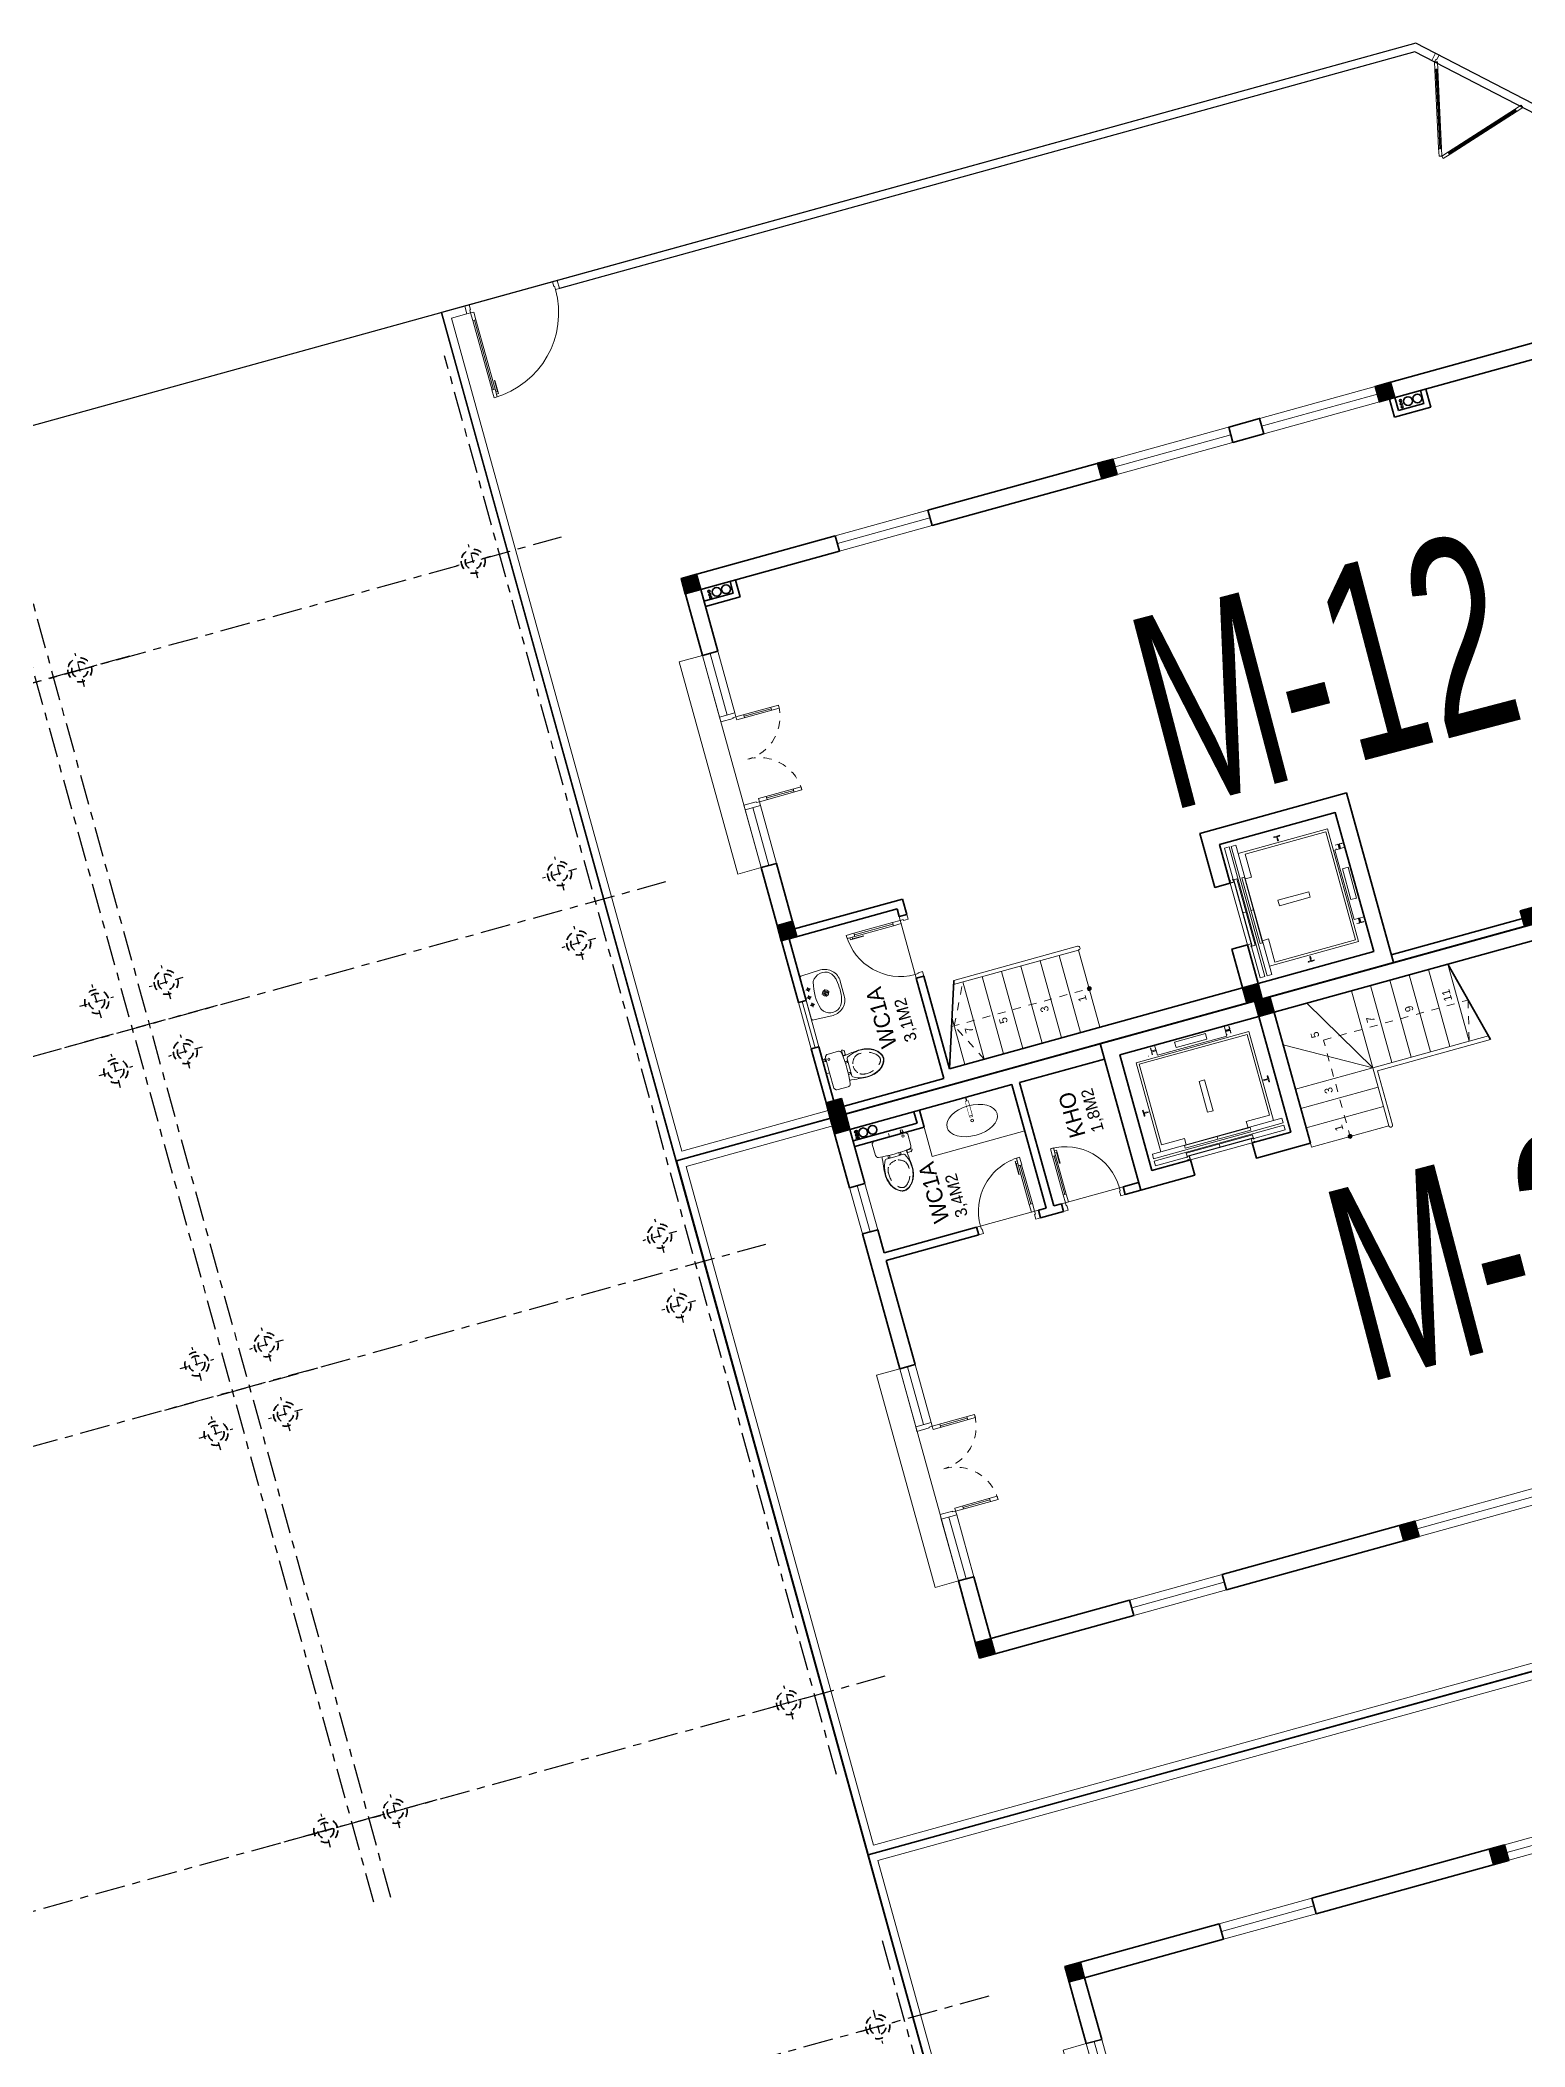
# Model space of a CAD drawing. Header units: metres. Extents: x 568006 to 1139366, y 2064802 to 4131555.
# Drawn here: x 569723.07 to 569741.63, y 2066127.33 to 2066152.41 of the extents above; entities that cross this region are included whole.
import ezdxf
from ezdxf.enums import TextEntityAlignment as Align
from ezdxf.xclip import XClip

# ---------------------------------------------------------------- set-up
doc = ezdxf.new("R2010")
doc.units = ezdxf.units.M
doc.header["$XCLIPFRAME"] = 0
for name, pattern in [('$AUDIT_BAD_LTYPE2', [0]), ('CENTER', [2, 1.25, -0.25, 0.25, -0.25]), ('CENTER2', [1.125, 0.75, -0.125, 0.125, -0.125]), ('HIDDEN', [0.375, 0.25, -0.125]), ('HIDDEN2', [0.1875, 0.125, -0.0625]), ('xref-thap C (mb tang 32-2)$0$HIDDEN', [0.375, 0.25, -0.125])]:
    doc.linetypes.add(name, pattern=pattern)
doc.layers.get('0').update_dxf_attribs({"linetype": 'CONTINUOUS'})
doc.layers.get('DEFPOINTS').update_dxf_attribs({"color": 152, "linetype": 'CONTINUOUS'})
for name, color, linetype, lineweight in [('-CONCRETE', 1, 'CONTINUOUS', 35), ('-DOOR', 137, 'CONTINUOUS', 9), ('-FURNITURE', 46, 'CONTINUOUS', 9), ('-HATCH', 8, 'CONTINUOUS', 5), ('-KH', 143, 'CONTINUOUS', 13), ('-LINE1', 7, 'CONTINUOUS', 18), ('-LINE2', 252, 'CONTINUOUS', 9), ('-TEXT', 7, 'CONTINUOUS', 15), ('-WALL', 4, 'CONTINUOUS', 35), ('A-KY HIEU', 34, 'CONTINUOUS', 20), ('E- RANH GIOI', 1, 'CENTER', 13), ('hung-demlonha', 7, 'CONTINUOUS', 15)]:
    doc.layers.add(name, color=color, linetype=linetype, lineweight=lineweight)
for name, color, linetype in [('01.AXIS', 160, 'CENTER2'), ('12. NET DIM', 7, 'CONTINUOUS'), ('CDC.01.AXIS', 160, 'CENTER2'), ('datOlienke', 42, 'CONTINUOUS'), ('ghi_chu', 7, 'CONTINUOUS'), ('LoLK', 6, 'CONTINUOUS'), ('TEXT25', 2, 'CONTINUOUS'), ('ViaHeS', 32, 'CONTINUOUS')]:
    doc.layers.add(name, color=color, linetype=linetype)
doc.styles.add('kieuchuDim', font='arial.ttf', dxfattribs={"width": 0.75})
doc.styles.add('QH1', font='arialbd.ttf', dxfattribs={"width": 0.8})
doc.styles.add('SVN_AVO_thuong', font='')
doc.styles.add('T1', font='', dxfattribs={"height": 200})
doc.styles.add('vnavanth', font='', dxfattribs={"width": 0.8})
doc.styles.get('SVN_AVO_thuong').set_extended_font_data('SVN-Avo')
doc.styles.get('T1').set_extended_font_data('VNgeometric Light')
doc.styles.get('vnavanth').set_extended_font_data('.VnAvantH')

# ---------------------------------------------------------------- blocks, each defined once
blk = doc.blocks.new('A$C33BC4D2A')
at = {"layer": 'A-KY HIEU', "color": 0, "const_width": 1.022}
blk.add_lwpolyline([(14.345, -292.097), (14.345, -4.903), (414.985, -4.903), (414.985, -292.097)], close=True, dxfattribs=at)
at = {"layer": 'DEFPOINTS', "color": 125}
blk.add_lwpolyline([(0, -297), (420, -297), (420, 0), (0, 0)], close=True, dxfattribs=at)
blk = doc.blocks.new('sđfgdgđ')
at = {"layer": '-LINE1'}
for p, q in [((-15.302, -2.256), (3.001, 2.8)), ((-12.958, -10.738), (-15.302, -2.256))]:
    blk.add_line(p, q, dxfattribs=at)
at = {"layer": '-WALL'}
for p, q in [((-15.425, -2.186), (3.064, 2.921)), ((-13.028, -10.861), (-15.425, -2.186))]:
    blk.add_line(p, q, dxfattribs=at)
blk = doc.blocks.new('fdfdgfghf')
at = {"layer": '-LINE1'}
for p, q in [((-14.798, 3.07), (-16.629, 2.564)), ((-16.629, 2.564), (-14.286, -5.918)), ((-14.286, -5.918), (4.002, -0.866))]:
    blk.add_line(p, q, dxfattribs=at)
at = {"layer": '-WALL'}
for p, q in [((1.063, 7.556), (-16.752, 2.634)), ((-16.752, 2.634), (-14.355, -6.041)), ((-14.355, -6.041), (4.133, -0.933))]:
    blk.add_line(p, q, dxfattribs=at)
blk = doc.blocks.new('A$C18091ED7')
for p, q in [((0, -42), (0, 0)), ((146, -27), (179, -27)), ((146, -27), (146, -30)), ((146, -30), (166, -30)), ((153, -37), (146, -30)), ((152, 0), (152, -27)), ((152, 0), (179, 0)), ((153, -37), (166, -37)), ((153, -40), (153, -37)), ((153, -40), (178, -40)), ((153, -40), (178, -40)), ((153, -40), (153, -42)), ((185, -30), (166, -30)), ((178, -37), (166, -37)), ((185, -30), (178, -37)), ((178, -37), (178, -40)), ((178, -40), (178, -42)), ((179, 0), (179, -27)), ((179, -27), (185, -27)), ((185, -27), (185, -30)), ((-83, -267), (-83, -300)), ((-83, -278), (-83, -288)), ((-61, -290), (-83, -290)), ((-63, -265), (-81, -265)), ((-61, -267), (-61, -300)), ((61, -267), (61, -300)), ((61, -290), (83, -290)), ((63, -265), (81, -265)), ((83, -267), (83, -300)), ((83, -278), (83, -288)), ((165, -262), (165, -290)), ((168, -260), (228, -260)), ((168, -292), (207, -292)), ((231, -274), (231, -262))]:
    blk.add_line(p, q)
for points in [[(230, -219, -0.137407), (225, -235), (222, -241, -0.236081), (198, -255, -0.051961), (-198, -255, -0.236081), (-222, -241), (-225, -235, -0.137407), (-230, -219), (-230, -72, -0.198912), (-226, -63), (-209, -46, -0.198912), (-200, -42), (0, -42), (200, -42, -0.198912), (209, -46), (226, -63, -0.198912), (230, -72)], [(144, -619, -0.212405), (26, -734, -0.027685), (-1, -739, -0.022279), (-26, -734, -0.212405), (-144, -619, -0.142796), (-167, -428, -0.093005), (-128, -309, -0.256439), (-111, -300), (0, -300), (111, -300, -0.256439), (128, -309, -0.093005), (167, -428, -0.142796)]]:
    blk.add_lwpolyline(points, format="xyb", close=True)
at = {"linetype": 'xref-thap C (mb tang 32-2)$0$HIDDEN', "ltscale": 100}
blk.add_lwpolyline([(61, -669, -0.199031), (0, -699, -0.199031), (-61, -669, -0.218924), (-132, -478, -0.153791), (-112, -404, -0.236701), (0, -348, -0.236701), (112, -404, -0.153791), (132, -478, -0.218924)], format="xyb", close=True, dxfattribs=at)
blk.add_circle((166, -78), 13.9)
for centre, radius, start, end in [((-81, -267), 1.98, 90, 180), ((-63, -267), 1.98, 0, 90), ((63, -267), 1.98, 90, 180), ((81, -267), 1.98, 0, 90), ((168, -262), 2.47, 90, 180), ((168, -290), 2.47, 180, 270), ((207, -277), 15.5, 270, 306.4659), ((168, -225), 80.1, 306.4659, 320.3123), ((228, -274), 2.47, 320.3123, 0)]:
    blk.add_arc(centre, radius, start, end)
for points in [[(-156, -259), (-157, -267), (-164, -328), (-169, -385), (-184, -528), (-136, -679), (-50, -735), (-20, -741), (0, -744)], [(156, -259), (157, -267), (164, -328), (169, -385), (184, -528), (136, -679), (50, -735), (20, -741), (0, -744)]]:
    blk.add_open_spline(points, degree=3, knots=[130.613938, 130.613938, 130.613938, 130.613938, 152.852109, 311.129351, 417.703951, 561.383393, 697.692632, 710.812262, 710.812262, 710.812262, 710.812262])
blk = doc.blocks.new('A$C4ace49fd')
for p, q in [((167, 414), (224, 414)), ((195, 383), (195, 443)), ((267, 429), (324, 429)), ((295, 398), (295, 458)), ((295, 165), (295, 264)), ((367, 414), (424, 414)), ((395, 383), (395, 443)), ((249, 215), (342, 215))]:
    blk.add_line(p, q)
for points in [[(0, 200, 0.414214), (200, 0), (390, 0, 0.414214), (590, 200), (581, 446, 0.409799), (551, 475), (39, 475, 0.403607), (9, 446)], [(177, 40, 0.090773), (424, 43, 0.149887), (521, 96, 0.430722), (482, 321, 0.080637), (470, 327, 0.127732), (125, 329, 0.074208), (114, 325, 0.443092), (69, 96, 0.13364), (154, 46, 0.033617)]]:
    blk.add_lwpolyline(points, format="xyb", close=True)
for centre, radius in [((195, 414), 17.5), ((295, 215), 37.5), ((295, 429), 17.5), ((395, 414), 17.5), ((295, 215), 22.5), ((295, 215), 22.5)]:
    blk.add_circle(centre, radius)
blk = doc.blocks.new('*U179')
at = {"linetype": '$AUDIT_BAD_LTYPE2'}
for p, q in [((70, 100), (70, 1000)), ((90, 1000), (90, 100))]:
    blk.add_line(p, q, dxfattribs=at)
for points in [[(50, 1000), (90, 1000), (90, 1100), (50, 1100), (50, 1000)], [(50, 1003), (50, 100)], [(50, 100), (90, 100), (90, 0), (50, 0), (50, 100)]]:
    blk.add_lwpolyline(points)
for points in [[(118, 895), (118, 1064), (90, 1064), (90, 1036), (113, 1036), (113, 895)], [(0, 0), (50, 0), (50, -40), (60, -40), (60, -100), (0, -100)], [(1200, 0), (1150, 0), (1150, -40), (1140, -40), (1140, -100), (1200, -100)]]:
    blk.add_lwpolyline(points, close=True)
at = {"linetype": '$AUDIT_BAD_LTYPE2', "ltscale": 0.3}
blk.add_arc((50, 0), 1100, 0, 90, dxfattribs=at)
blk = doc.blocks.new('X-5M-DH-2-CORE$0$A$C75E80C28')
at = {"layer": '-LINE2', "linetype": 'Continuous', "ltscale": 2}
for p, q in [((-731, -149), (731, -149)), ((-731, -1305), (-731, -149)), ((-700, -179), (700, -179)), ((-700, -1225), (-700, -179)), ((-557, -113), (-560, -113)), ((-510, -22), (-510, -51)), ((-507, -22), (-510, -22)), ((-510, -109), (-510, -79)), ((-507, -22), (-507, -51)), ((-507, -109), (-507, -79)), ((-456, -57), (-501, -57)), ((-456, -60), (-501, -60)), ((-456, -70), (-501, -70)), ((-456, -73), (-501, -73)), ((-453, -63), (-453, -67)), ((-450, -63), (-450, -67)), ((450, -63), (450, -67)), ((453, -63), (453, -67)), ((456, -57), (501, -57)), ((456, -60), (501, -60)), ((456, -70), (501, -70)), ((456, -73), (501, -73)), ((457, -113), (460, -113)), ((507, -22), (510, -22)), ((507, -22), (507, -51)), ((507, -109), (507, -79)), ((510, -22), (510, -51)), ((510, -109), (510, -79)), ((700, -1225), (700, -179)), ((731, -1305), (731, -149)), ((-700, -1225), (-400, -1225)), ((-400, -1305), (-400, -1225)), ((700, -1225), (400, -1225)), ((400, -1305), (400, -1225)), ((840, -1305), (-840, -1305)), ((-840, -1365), (-840, -1305)), ((840, -1365), (-840, -1365)), ((840, -1395), (-840, -1395)), ((-840, -1395), (-840, -1455)), ((-840, -1455), (-435, -1455)), ((-435, -1450), (-435, -1460)), ((-435, -1450), (-400, -1450)), ((-435, -1460), (-425, -1460)), ((-435, -1490), (-435, -1500)), ((-435, -1490), (-425, -1490)), ((-435, -1500), (-400, -1500)), ((-433, -1452), (-433, -1458)), ((-433, -1452), (-402, -1452)), ((-433, -1458), (-425, -1458)), ((-433, -1492), (-433, -1498)), ((-433, -1492), (-425, -1492)), ((-433, -1498), (-402, -1498)), ((430, -1406), (-430, -1406)), ((-430, -1406), (-430, -1446)), ((430, -1446), (-430, -1446)), ((425, -1309), (-425, -1309)), ((-425, -1343), (-425, -1309)), ((425, -1343), (-425, -1343)), ((-425, -1458), (-425, -1460)), ((-425, -1490), (-425, -1492)), ((-402, -1452), (-402, -1498)), ((400, -1450), (-400, -1450)), ((-400, -1450), (-400, -1500)), ((0, -1309), (0, -1343)), ((0, -1406), (0, -1446)), ((400, -1450), (400, -1500)), ((435, -1450), (400, -1450)), ((435, -1500), (400, -1500)), ((402, -1452), (402, -1498)), ((433, -1452), (402, -1452)), ((433, -1498), (402, -1498)), ((425, -1343), (425, -1309)), ((433, -1458), (425, -1458)), ((425, -1458), (425, -1460)), ((435, -1460), (425, -1460)), ((425, -1490), (425, -1492)), ((435, -1490), (425, -1490)), ((433, -1492), (425, -1492)), ((430, -1406), (430, -1446)), ((433, -1452), (433, -1458)), ((433, -1492), (433, -1498)), ((435, -1450), (435, -1460)), ((840, -1455), (435, -1455)), ((435, -1490), (435, -1500)), ((840, -1365), (840, -1305)), ((840, -1395), (840, -1455))]:
    blk.add_line(p, q, dxfattribs=at)
for points in [[(-450, 0), (-450, -130), (450, -130), (450, 0)], [(-200, -29), (200, -29), (200, -101), (-200, -101)], [(-36, -584), (36, -584), (36, -984), (-36, -984)]]:
    blk.add_lwpolyline(points, close=True, dxfattribs=at)
for points in [[(-780, -789), (-751, -789, 0.414214), (-750, -788), (-750, -784), (-750, -780, 0.414214), (-751, -779), (-780, -779, -0.256978), (-784, -782), (-798, -782, -0.414214), (-801, -779), (-804, -750, 0.414214), (-807, -746), (-812, -746), (-812, -784), (-812, -822), (-807, -822, 0.414214), (-804, -818), (-801, -789, -0.414214), (-798, -786), (-784, -786, -0.256978), (-780, -789)], [(780, -789), (751, -789, -0.414214), (750, -788), (750, -784), (750, -780, -0.414214), (751, -779), (780, -779, 0.256978), (784, -782), (798, -782, 0.414214), (801, -779), (804, -750, -0.414214), (807, -746), (812, -746), (812, -784), (812, -822), (807, -822, -0.414214), (804, -818), (801, -789, 0.414214), (798, -786), (784, -786, 0.256978), (780, -789)]]:
    blk.add_lwpolyline(points, format="xyb", dxfattribs=at)
for centre, radius, start, end in [((-501, -51), 9.4, 180, 270), ((-501, -79), 9.4, 90, 180), ((-501, -51), 6.2, 180, 270), ((-501, -79), 6.2, 90, 180), ((-456, -63), 6.2, 360, 90), ((-456, -63), 3, 360, 90), ((-456, -67), 6.2, 270, 360), ((-456, -67), 3, 270, 360), ((456, -63), 6.2, 90, 180), ((456, -67), 6.2, 180, 270), ((456, -63), 3, 90, 180), ((456, -67), 3, 180, 270), ((501, -51), 6.2, 270, 360), ((501, -51), 9.4, 270, 360), ((501, -79), 9.4, 360, 90), ((501, -79), 6.2, 360, 90)]:
    blk.add_arc(centre, radius, start, end, dxfattribs=at)
blk = doc.blocks.new('A$C3F71457E')
at = {"layer": '-CONCRETE'}
blk.add_lwpolyline([(0, -100), (0, 400), (-1500, 400), (-1500, -1400), (0, -1400), (0, -900), (200, -900), (200, -1600), (-1700, -1600), (-1700, 600), (200, 600), (200, -100), (0, -100)], dxfattribs=at)
at = {"layer": '-LINE1'}
blk.add_line((0, -900), (0, -100), dxfattribs=at)
at = {"color": 2, "rotation": 90}
blk.add_blockref('X-5M-DH-2-CORE$0$A$C75E80C28', (-1500, -500), dxfattribs=at)
blk = doc.blocks.new('*U286')
at = {"linetype": '$AUDIT_BAD_LTYPE2'}
for p, q in [((70, 100), (70, 600)), ((90, 600), (90, 100))]:
    blk.add_line(p, q, dxfattribs=at)
for points in [[(50, 600), (90, 600), (90, 700), (50, 700), (50, 600)], [(50, 603), (50, 100)], [(50, 100), (90, 100), (90, 0), (50, 0), (50, 100)]]:
    blk.add_lwpolyline(points)
for points in [[(118, 495), (118, 664), (90, 664), (90, 636), (113, 636), (113, 495)], [(0, 0), (50, 0), (50, -40), (60, -40), (60, -100), (0, -100)], [(800, 0), (750, 0), (750, -40), (740, -40), (740, -100), (800, -100)]]:
    blk.add_lwpolyline(points, close=True)
at = {"linetype": '$AUDIT_BAD_LTYPE2', "ltscale": 0.3}
blk.add_arc((50, 0), 700, 0, 90, dxfattribs=at)
blk = doc.blocks.new('A$C5C575821')
at = {"layer": '-CONCRETE'}
h = blk.add_hatch(color=256, dxfattribs=at)
h.dxf.hatch_style = 1
h.paths.add_polyline_path([(0, 200), (0, 0), (200, 0), (200, 200)])
blk.add_lwpolyline([(0, 0), (200, 0), (200, 200), (0, 200)], close=True, dxfattribs=at)
blk = doc.blocks.new('*U268')
for p, q in [((-1110, 450), (-1150, 450)), ((-1130, 100), (-1130, 450)), ((-90, 450), (-50, 450)), ((-70, 100), (-70, 450)), ((-1110, 100), (-1150, 100)), ((-90, 100), (-50, 100))]:
    blk.add_line(p, q)
for points in [[(-1150, 0), (-1110, 0), (-1110, 550), (-1150, 550)], [(-50, 0), (-90, 0), (-90, 550), (-50, 550)], [(-1200, -200), (-1140, -200), (-1140, -40), (-1150, -40), (-1150, 0), (-1200, 0)], [(0, -200), (-60, -200), (-60, -40), (-50, -40), (-50, 0), (0, 0)]]:
    blk.add_lwpolyline(points, close=True)
at = {"linetype": 'HIDDEN', "ltscale": 0.1}
for centre, start, end in [((-1150, 0), 0, 90), ((-50, 0), 90, 180)]:
    blk.add_arc(centre, 550, start, end, dxfattribs=at)
blk = doc.blocks.new('CONG2')
at = {"layer": '-LINE1', "lineweight": 18}
blk.add_line((257137, -126793), (257137, -126693), dxfattribs=at)
at = {"ltscale": 100}
for p, q in [((255907, -126606), (256397, -125757)), ((256427, -125775), (255937, -126623)), ((256527, -125775), (257017, -126623)), ((257047, -126606), (256557, -125757))]:
    blk.add_line(p, q, dxfattribs=at)
at = {"color": 8, "ltscale": 100}
for points in [[(256412, -125755), (256421, -125760), (255921, -126626), (255912, -126621)], [(256541, -125755), (256533, -125760), (257033, -126626), (257041, -126621)]]:
    blk.add_lwpolyline(points, close=True, dxfattribs=at)
at = {"ltscale": 100}
for points in [[(256477, -125688), (256427, -125775), (256416, -125768), (256421, -125760), (256412, -125755), (256407, -125763), (256397, -125757), (256447, -125671)], [(256477, -125688), (256527, -125775), (256538, -125768), (256533, -125760), (256541, -125755), (256546, -125763), (256557, -125757), (256507, -125671)], [(255917, -126612), (255912, -126621), (255921, -126626), (255926, -126617), (255937, -126623), (255887, -126710), (255857, -126693), (255907, -126606)], [(257036, -126612), (257041, -126621), (257033, -126626), (257028, -126617), (257017, -126623), (257067, -126710), (257097, -126693), (257047, -126606)], [(257087, -126728), (257097, -126728), (257097, -126693), (257137, -126693), (257137, -126793), (257087, -126793)]]:
    blk.add_lwpolyline(points, close=True, dxfattribs=at)
blk = doc.blocks.new('A$C5B127434')
at = {"layer": '-HATCH', "true_color": 0x8c8896}
h = blk.add_hatch(color=252, dxfattribs=at)
h.dxf.hatch_style = 1
edge = h.paths.add_edge_path()
edge.add_arc((700, 12934), 24.6, 0, 360)
at = {"layer": '-CONCRETE'}
for centre, radius in [((6671, 16191, 0), 13), ((6720, 16100, 0), 55), ((6709, 16191, 0), 13), ((6751, 16191, 0), 13), ((6720, 15979, 0), 55), ((6666, 7227, 0), 13), ((6715, 7137, 0), 55), ((6715, 7016, 0), 55), ((6704, 7227, 0), 13), ((6746, 7227, 0), 13)]:
    blk.add_circle(centre, radius, dxfattribs=at)
at = {"layer": '-DOOR'}
for p, q in [((900, 16434), (1500, 16434)), ((1500, 16384), (900, 16384)), ((6000, 16484), (3250, 16484)), ((6800, 14485), (6800, 13285)), ((6800, 13285), (6800, 14485)), ((6900, 14485), (6900, 13285)), ((6900, 13285), (6900, 14485)), ((7000, 14485), (7000, 13285)), ((7000, 13285), (7000, 14485)), ((6900, 10884), (6900, 9384)), ((6801, 8984), (6801, 9384)), ((7000, 8984), (7000, 9384)), ((6900, 8984), (6900, 7484))]:
    blk.add_line(p, q, dxfattribs=at)
for points in [[(1500, 16384), (900, 16384), (900, 16484), (1500, 16484)], [(4000, 16484), (3250, 16484), (3250, 16284), (4000, 16284)], [(6000, 16484), (5200, 16484), (5200, 16284), (6000, 16284)], [(6800, 7484), (6800, 10884), (7000, 10884), (7000, 7484)]]:
    blk.add_lwpolyline(points, close=True, dxfattribs=at)
for points in [[(4000, 16384), (3250, 16384)], [(6000, 16384), (5200, 16384)]]:
    blk.add_lwpolyline(points, dxfattribs=at)
at = {"layer": '-KH', "linetype": 'HIDDEN2', "ltscale": 5}
for points in [[(200, 14434), (700, 14684), (1200, 14434)], [(700, 14720), (700, 12909)]]:
    blk.add_lwpolyline(points, dxfattribs=at)
at = {"layer": '-KH'}
blk.add_circle((700, 12934), 24.6, dxfattribs=at)
at = {"layer": '-LINE1', "linetype": 'Continuous', "ltscale": 10}
for p, q in [((10900, 18184), (11000, 18184)), ((11000, 16984), (10900, 16984))]:
    blk.add_line(p, q, dxfattribs=at)
at = {"layer": '-LINE1', "lineweight": 18}
for p, q in [((811, 14684), (200, 14684)), ((1200, 12934), (1200, 14557)), ((1200, 14434), (200, 14434)), ((1250, 12934), (1250, 14540)), ((1200, 14184), (200, 14184)), ((1200, 13934), (200, 13934)), ((1200, 13684), (200, 13684)), ((1200, 13434), (200, 13434)), ((1200, 13184), (200, 13184)), ((1200, 12934), (200, 12934))]:
    blk.add_line(p, q, dxfattribs=at)
at = {"layer": '-LINE1', "linetype": 'Continuous', "ltscale": 10}
blk.add_lwpolyline([(10900, 18184), (10900, 18384), (100, 18384), (100, 16484)], dxfattribs=at)
at = {"layer": '-LINE1'}
blk.add_lwpolyline([(3250, 16484), (3250, 16784), (6000, 16784), (6000, 16484)], dxfattribs=at)
at = {"layer": '-LINE1', "lineweight": 18}
blk.add_arc((1225, 12934), 25, 179.9996, 359.9996, dxfattribs=at)
at = {"layer": '-LINE2', "lineweight": 18}
blk.add_line((1400, 14984), (2200, 14984), dxfattribs=at)
at = {"layer": '-WALL'}
for p, q in [((0, 16484), (900, 16484)), ((0, 2407), (0, 16484)), ((100, 16384), (900, 16384)), ((100, 16384), (100, 14984)), ((900, 16484), (900, 16384)), ((1500, 16484), (3250, 16484)), ((1500, 16484), (1500, 16383)), ((1500, 16383), (2300, 16384)), ((2300, 16384), (2300, 14984)), ((3250, 16484), (3250, 16284)), ((6000, 16484), (7000, 16484)), ((6000, 16284), (6000, 16484)), ((7000, 14485), (7000, 16485)), ((2400, 14884), (2400, 16284)), ((2400, 16284), (3250, 16284)), ((6000, 16284), (6800, 16284)), ((6580, 15834), (6580, 16284)), ((6650, 15904), (6650, 16284)), ((6800, 14485), (6800, 16285)), ((6580, 15834), (6800, 15834)), ((6650, 15904), (6800, 15904)), ((1400, 14984), (100, 14984)), ((1400, 14884), (200, 14884)), ((200, 14884), (200, 11084)), ((1400, 14984), (1400, 14884)), ((2300, 14984), (2200, 14984)), ((2200, 14984), (2200, 14884)), ((2400, 14884), (2200, 14884)), ((7000, 14485), (6800, 14485)), ((6800, 13285), (6800, 10884)), ((7000, 13285), (6800, 13285)), ((7000, 13285), (7000, 10884)), ((7000, 10884), (6800, 10884)), ((6801, 10884), (7000, 10884)), ((100, 3934), (100, 9184)), ((6565, 7354), (6800, 7354)), ((6565, 7354), (6565, 6884)), ((6635, 7284), (6800, 7284)), ((6635, 7284), (6635, 6954)), ((6565, 6884), (6800, 6884)), ((6635, 6954), (6800, 6954))]:
    blk.add_line(p, q, dxfattribs=at)
at = {"layer": '-WALL', "color": 250}
for p, q in [((6800, 9384), (7000, 9384)), ((6800, 8984), (7000, 8984))]:
    blk.add_line(p, q, dxfattribs=at)
at = {"layer": '-WALL'}
for points in [[(200, 14884), (1250, 14540)], [(7000, 4623), (7000, 7484), (6800, 7484)], [(7000, 7484), (6800, 7484), (6800, 4701)]]:
    blk.add_lwpolyline(points, dxfattribs=at)
blk.add_lwpolyline([(7000, 9384), (6800, 9384), (6800, 8984), (7000, 8984)], close=True, dxfattribs=at)
at = {"layer": '12. NET DIM'}
blk.add_lwpolyline([(6015, 465), (11000, 5851), (11000, 18484), (0, 18484), (0, 0)], close=True, dxfattribs=at)
blk.add_lwpolyline([(5301, 511), (5968, 562), (10900, 5890), (10900, 16984)], dxfattribs=at)
at = {"layer": '-DOOR', "xscale": -1}
for name, p, rotation in [('*U179', (10900, 18184), 90), ('*U268', (5200, 16284), 180)]:
    blk.add_blockref(name, p, dxfattribs=dict(at, rotation=rotation))
blk.add_blockref('*U286', (2200, 14984), dxfattribs=at)
at = {"layer": '-DOOR', "rotation": 47.23162372931802}
blk.add_blockref('CONG2', (-256872, -97020), dxfattribs=at)
at = {"layer": '-FURNITURE'}
blk.add_blockref('A$C18091ED7', (550, 16384), dxfattribs=at)
at = {"layer": '-FURNITURE', "xscale": -1}
blk.add_blockref('A$C4ace49fd', (1820, 15909), dxfattribs=at)
at = {"layer": '-WALL'}
for p in [(0, 16285), (2300, 16285), (6800, 16285), (0, 10884), (6800, 10884), (0, 7284), (6800, 7284)]:
    blk.add_blockref('A$C5C575821', p, dxfattribs=at)
at = {"layer": '-WALL', "xscale": -1, "rotation": 270}
blk.add_blockref('A$C3F71457E', (1600, 10884), dxfattribs=at)
at = {"layer": '-TEXT', "style": 'T1'}
for s, p in [('7', (564, 14470)), ('5', (564, 14025)), ('3', (564, 13492)), ('1', (564, 13001))]:
    blk.add_text(s, height=100, rotation=360, dxfattribs=at).set_placement(p)
at = {"layer": 'TEXT25'}
for s, height, style, p in [('WC1A', 200, 'SVN_AVO_thuong', (656, 15437)), ('3,1M2', 150, 'T1', (655, 15178))]:
    blk.add_text(s, height=height, rotation=360, dxfattribs=dict(at, style=style)).set_placement(p)
blk = doc.blocks.new('A$C758D662A')
at = {"linetype": 'HIDDEN', "ltscale": 500}
for radius in [300, 200]:
    blk.add_circle((0, 0), radius, dxfattribs=at)
at = {"layer": 'CDC.01.AXIS', "ltscale": 200}
for p, q in [((437, 0), (-437, 0)), ((0, 437), (0, -437))]:
    blk.add_line(p, q, dxfattribs=at)
blk = doc.blocks.new('MAU M1SH')
at = {"layer": '01.AXIS', "ltscale": 500}
for p, q in [((-370, 15724), (-370, -2671)), ((5410, 15724), (5410, -2671)), ((-1468, 14700), (6323, 14700)), ((-1468, 9100), (6323, 9100)), ((-1468, 4400), (6323, 4400)), ((-1575, -100), (6216, -100))]:
    blk.add_line(p, q, dxfattribs=at)
at = {"xscale": 0.5, "yscale": 0.5, "zscale": 0.5}
for p in [(-30, 14700), (5070, 14700), (-30, 9550), (5070, 9550), (-30, 8650), (5070, 8650), (-30, 4850), (5070, 4850), (-30, 3950), (5070, 3950), (-30, -100), (5070, -100)]:
    blk.add_blockref('A$C758D662A', p, dxfattribs=at)
blk = doc.blocks.new('Sink_Cicle')
blk.add_lwpolyline([(17, -50), (-17, -50), (-18, -252), (17, -252)], close=True)
blk.add_circle((0, -300), 17.5)
at = {"layer": 'DEFPOINTS'}
blk.add_line((0, -100), (0, 0), dxfattribs=at)
blk.add_wipeout([(17, -50), (-17, -50), (-18, -252), (17, -252)])
at = {"layer": '-FURNITURE', "linetype": 'Continuous'}
blk.add_ellipse((0, -300), major_axis=(-325, 0), ratio=0.584615, dxfattribs=at)
blk.add_line((-18, -237), (17, -237))
blk = doc.blocks.new('M34')
at = {"layer": '-HATCH', "true_color": 0x8c8896}
h = blk.add_hatch(color=252, dxfattribs=at)
h.dxf.hatch_style = 1
edge = h.paths.add_edge_path()
edge.add_arc((5050, 8418), 24.6, 0, 360)
at = {"layer": '-CONCRETE'}
for centre, radius in [((6671, 14359, 0), 13), ((6671, 14346, 0), 13), ((6720, 14269, 0), 55), ((6709, 14359, 0), 13), ((6709, 14346, 0), 13), ((6751, 14359, 0), 13), ((6751, 14346, 0), 13), ((6720, 14148, 0), 55)]:
    blk.add_circle(centre, radius, dxfattribs=at)
at = {"layer": '-DOOR'}
for p, q in [((3750, 14618), (1000, 14618)), ((0, 12619), (0, 11419)), ((0, 11419), (0, 12619)), ((100, 12619), (100, 11419)), ((100, 11419), (100, 12619)), ((200, 12619), (200, 11419)), ((200, 11419), (200, 12619)), ((99, 8919), (99, 7418))]:
    blk.add_line(p, q, dxfattribs=at)
for points in [[(1800, 14618), (1000, 14618), (1000, 14418), (1800, 14418)], [(3750, 14618), (3000, 14618), (3000, 14418), (3750, 14418)], [(5500, 14618), (6100, 14618), (6100, 14419), (5500, 14419)], [(199, 5419), (199, 8919), (-1, 8919), (-1, 5419)]]:
    blk.add_lwpolyline(points, close=True, dxfattribs=at)
for points in [[(1800, 14518), (1000, 14518)], [(3750, 14518), (3000, 14518)], [(6100, 14519), (5500, 14518)]]:
    blk.add_lwpolyline(points, dxfattribs=at)
at = {"layer": '-FURNITURE'}
blk.add_lwpolyline([(6200, 13519), (6800, 13519), (6800, 12319), (6200, 12319)], close=True, dxfattribs=at)
at = {"layer": '-HATCH'}
for p, q in [((5200, 13219), (5200, 12419)), ((5200, 11319), (5200, 12119))]:
    blk.add_line(p, q, dxfattribs=at)
at = {"layer": '-KH', "linetype": 'HIDDEN2', "ltscale": 5}
blk.add_line((6300, 6543), (5800, 6668), dxfattribs=at)
blk.add_lwpolyline([(5026, 8418), (6300, 8418), (6300, 6543)], dxfattribs=at)
at = {"layer": '-KH'}
blk.add_circle((5050, 8418), 24.6, dxfattribs=at)
at = {"layer": '-LINE1'}
for p, q in [((5050, 8919), (5050, 7918)), ((5100, 8919), (5050, 8919)), ((5300, 7918), (5300, 8918)), ((5550, 7918), (5550, 8918)), ((5800, 8918), (5800, 7918)), ((5800, 7918), (6377, 8918)), ((5800, 7918), (6800, 8495)), ((5800, 7918), (5050, 7918)), ((5750, 7868), (5050, 7868)), ((5750, 6405), (5750, 7868)), ((5800, 6418), (5800, 7918))]:
    blk.add_line(p, q, dxfattribs=at)
at = {"layer": '-LINE1', "lineweight": 18}
for p, q in [((5800, 7918), (6800, 7918)), ((5800, 7668), (6800, 7668)), ((5800, 7418), (6800, 7418)), ((5800, 7168), (6800, 7168)), ((5800, 6918), (6800, 6918)), ((5800, 6668), (6800, 6668))]:
    blk.add_line(p, q, dxfattribs=at)
at = {"layer": '-LINE1'}
blk.add_lwpolyline([(1000, 14618), (1000, 14918), (3750, 14918), (3750, 14618)], dxfattribs=at)
blk.add_arc((5050, 7893), 25, 90, 270, dxfattribs=at)
at = {"layer": '-WALL'}
for p, q in [((0, 12619), (0, 14619)), ((0, 14619), (1000, 14618)), ((1000, 14618), (1000, 14418)), ((3750, 14618), (5500, 14618)), ((3750, 14418), (3750, 14618)), ((5500, 14618), (5500, 14419)), ((6100, 14619), (6100, 14419)), ((6100, 14619), (7000, 14619)), ((200, 12619), (200, 14419)), ((200, 14419), (1000, 14418)), ((3750, 14418), (5100, 14419)), ((5100, 13219), (5100, 14419)), ((5200, 13219), (5200, 14419)), ((5200, 14419), (5500, 14419)), ((6100, 14419), (6800, 14419)), ((6580, 13519), (6580, 14419)), ((6650, 13589), (6650, 14419)), ((6650, 13589), (6800, 13589)), ((6580, 13519), (6800, 13519)), ((5200, 13219), (5100, 13219)), ((0, 12619), (200, 12619)), ((5200, 12419), (5100, 12419)), ((5100, 12119), (5100, 12419)), ((5200, 12319), (5200, 12419)), ((6800, 12319), (5200, 12319)), ((5200, 12119), (5100, 12119)), ((6800, 12219), (5200, 12219)), ((5200, 12119), (5200, 12219)), ((0, 11419), (0, 8919)), ((0, 11419), (200, 11419)), ((200, 11419), (200, 8919)), ((5100, 11119), (5100, 11319)), ((5200, 11319), (5100, 11319)), ((5200, 11119), (5200, 11319)), ((199, 8919), (-1, 8919)), ((0, 8919), (200, 8919))]:
    blk.add_line(p, q, dxfattribs=at)
at = {"layer": '-WALL', "linetype": 'Continuous', "ltscale": 10}
for p, q in [((7000, 542), (7000, 14619)), ((6800, 12319), (6800, 14419)), ((6800, 11119), (6800, 12219)), ((6800, 2069), (6800, 8919))]:
    blk.add_line(p, q, dxfattribs=at)
at = {"layer": '-WALL'}
blk.add_lwpolyline([(6800, 6668), (5750, 6405)], dxfattribs=at)
at = {"layer": 'LoLK'}
blk.add_lwpolyline([(7000, -1865), (7000, 16619), (-2000, 16619), (-2000, -2562)], close=True, dxfattribs=at)
at = {"layer": '-DOOR', "xscale": -1}
for name, p, rotation in [('*U268', (3000, 14418), 180), ('*U286', (5200, 12419), 270)]:
    blk.add_blockref(name, p, dxfattribs=dict(at, rotation=rotation))
at = {"layer": '-DOOR', "rotation": 270}
blk.add_blockref('*U286', (5200, 12119), dxfattribs=at)
at = {"layer": '-FURNITURE', "rotation": 270}
blk.add_blockref('A$C18091ED7', (6622, 13969), dxfattribs=at)
at = {"layer": '-WALL'}
for p in [(0, 14419), (6800, 14419), (0, 8919), (6800, 8919)]:
    blk.add_blockref('A$C5C575821', p, dxfattribs=at)
at = {"layer": '-WALL', "rotation": 180}
blk.add_blockref('A$C3F71457E', (5300, 9519), dxfattribs=at)
at = {"layer": '-TEXT', "color": 2, "style": 'vnavanth'}
for s, p in [('wc1A', (5374, 13520)), ('kho', (5946, 11598))]:
    blk.add_text(s, height=200, dxfattribs=at).set_placement(p)
at = {"layer": '-TEXT', "style": 'T1'}
for s, p in [('1', (5152, 8475)), ('3', (5638, 8475)), ('5', (6353, 8454)), ('7', (6353, 7733)), ('9', (6353, 7233)), ('11', (6353, 6733))]:
    blk.add_text(s, height=100, rotation=360, dxfattribs=at).set_placement(p)
at = {"layer": 'TEXT25', "style": 'T1'}
for s, p in [('3,4M2', (5371, 13284)), ('1,8M2', (5944, 11362))]:
    blk.add_text(s, height=150, rotation=360, dxfattribs=at).set_placement(p)
at = {"layer": '-FURNITURE', "xscale": -1, "rotation": 270}
blk.add_blockref('Sink_Cicle', (6800, 12919), dxfattribs=at)
blk = doc.blocks.new('M33')
at = {"layer": '-DOOR'}
for p, q in [((3250, 15470), (6000, 15470)), ((6800, 13470), (6800, 12270)), ((6800, 12270), (6800, 13470)), ((6900, 13470), (6900, 12270)), ((6900, 12270), (6900, 13470)), ((7000, 13470), (7000, 12270)), ((7000, 12270), (7000, 13470)), ((6901, 9770), (6901, 8270))]:
    blk.add_line(p, q, dxfattribs=at)
for points in [[(5200, 15470), (6000, 15470), (6000, 15270), (5200, 15270)], [(6801, 6270), (6801, 9770), (7001, 9770), (7001, 6270)]]:
    blk.add_lwpolyline(points, close=True, dxfattribs=at)
blk.add_lwpolyline([(5200, 15370), (6000, 15370)], dxfattribs=at)
at = {"layer": '-LINE1'}
blk.add_lwpolyline([(6000, 15470), (6000, 15770), (3250, 15770), (3250, 15470)], dxfattribs=at)
at = {"layer": '-WALL'}
for p, q in [((7000, 15470), (6000, 15470)), ((6000, 15470), (6000, 15270)), ((7000, 13470), (7000, 15470)), ((6800, 15270), (6000, 15270)), ((6800, 13470), (6800, 15270)), ((7000, 13470), (6800, 13470)), ((6800, 12270), (6800, 9770)), ((7000, 12270), (6800, 12270)), ((7000, 12270), (7000, 9770)), ((7000, 9770), (6800, 9770)), ((6801, 9770), (7001, 9770))]:
    blk.add_line(p, q, dxfattribs=at)
at = {"layer": 'LoLK'}
blk.add_lwpolyline([(9000, -1711), (9000, 17470), (0, 17470), (0, -2407)], close=True, dxfattribs=at)
at = {"layer": '-WALL', "xscale": -1}
for p in [(7000, 15270), (7000, 9770)]:
    blk.add_blockref('A$C5C575821', p, dxfattribs=at)
blk = doc.blocks.new('tmbc_khub')
at = {"layer": 'datOlienke'}
blk.add_lwpolyline([(-175.406, 455.189), (-181.926, 458.558), (-281.941, 430.899), (-285.395, 424.756), (-277.202, 395.895), (-271.017, 392.418), (-168.281, 420.831), (-165.162, 426.865)], close=True, dxfattribs=at)
at = {"layer": 'ViaHeS'}
blk.add_line((-183.44, 416.638), (-194.102, 455.191), dxfattribs=at)
blk.add_lwpolyline([(-175.406, 455.189), (-181.926, 458.558), (-281.941, 430.899), (-285.395, 424.756), (-277.202, 395.895), (-271.017, 392.418), (-168.281, 420.831), (-165.162, 426.865)], close=True, dxfattribs=at)
at = {"layer": '-WALL', "yscale": 0.001, "zscale": 0.001}
for p, xscale, rotation in [((-199.492, 450.381), 0.001, 195.4478546939249), ((-184.764, 419.59), -0.001, 15.43993595790624)]:
    blk.add_blockref('MAU M1SH', p, dxfattribs=dict(at, xscale=xscale, rotation=rotation))
at = {"layer": '12. NET DIM', "xscale": 0.001, "yscale": 0.001, "zscale": 0.001, "rotation": 105.4590312768055}
blk.add_blockref('A$C5B127434', (-173.354, 449.516), dxfattribs=at)
at = {"layer": 'ViaHeS'}
for name, p in [('fdfdgfghf', (-174.415, 441.956)), ('sđfgdgđ', (-173.346, 438.101))]:
    blk.add_blockref(name, p, dxfattribs=at)
at = {"layer": 'ghi_chu', "lineweight": -2, "style": 'kieuchuDim', "width": 0.6}
blk.add_text('M-12', height=2.43, rotation=14.6755, dxfattribs=at).set_placement((-185.004, 448.957))
at = {"layer": 'hung-demlonha', "color": 7, "ltscale": 5, "style": 'QH1', "width": 0.65}
for tag, p in [('BT04', (-109.598, 191.643)), ('BT06', (-305.798, 171.199)), ('BT05', (-282.572, 137.244))]:
    blk.add_attdef(tag, text='', height=3.96, rotation=0, dxfattribs=at).set_placement(p, align=Align.CENTER)
at = {"layer": 'datOlienke', "xscale": 0.001, "yscale": 0.001, "zscale": 0.001, "rotation": 105.4590240457493}
blk.add_blockref('M34', (-173.287, 442.272), dxfattribs=at)
at = {"layer": 'datOlienke', "xscale": 0.001, "yscale": 0.001, "zscale": 0.001, "rotation": 105.4590240897579}
blk.add_blockref('M33', (-169.534, 431.897), dxfattribs=at)
at = {"layer": 'ghi_chu', "lineweight": -2, "style": 'kieuchuDim', "width": 0.6}
blk.add_text('M-34', height=2.43, rotation=14.6755, dxfattribs=at).set_placement((-182.561, 441.808))
at = {"layer": '-WALL', "xscale": -0.0009999999999999994, "yscale": 0.001, "zscale": 0.001, "rotation": 195.4433136852297}
blk.add_blockref('MAU M1SH', (-198.566, 450.637), dxfattribs=at)

msp = doc.modelspace()

# ---------------------------------------------------------------- block references
at = {"layer": 'E- RANH GIOI', "extrusion": (-2.4685e-06, 4.62064e-06, 1), "xscale": 2.114336868039268, "yscale": 2.114336868039268, "zscale": 2.114336868039268}
msp.add_blockref('A$C33BC4D2A', (569313.502, 2066206.266, 8.139), dxfattribs=at)

# ---------------------------------------------------------------- next in the draw order: block references
at = {"layer": 'ghi_chu'}
ref = msp.add_blockref('tmbc_khub', (569922.191, 2065693.817), dxfattribs=at)
XClip(ref).set_block_clipping_path([(-391.9901366149, 0), (0, 477.830198009)])

doc.saveas('drawing.dxf')
